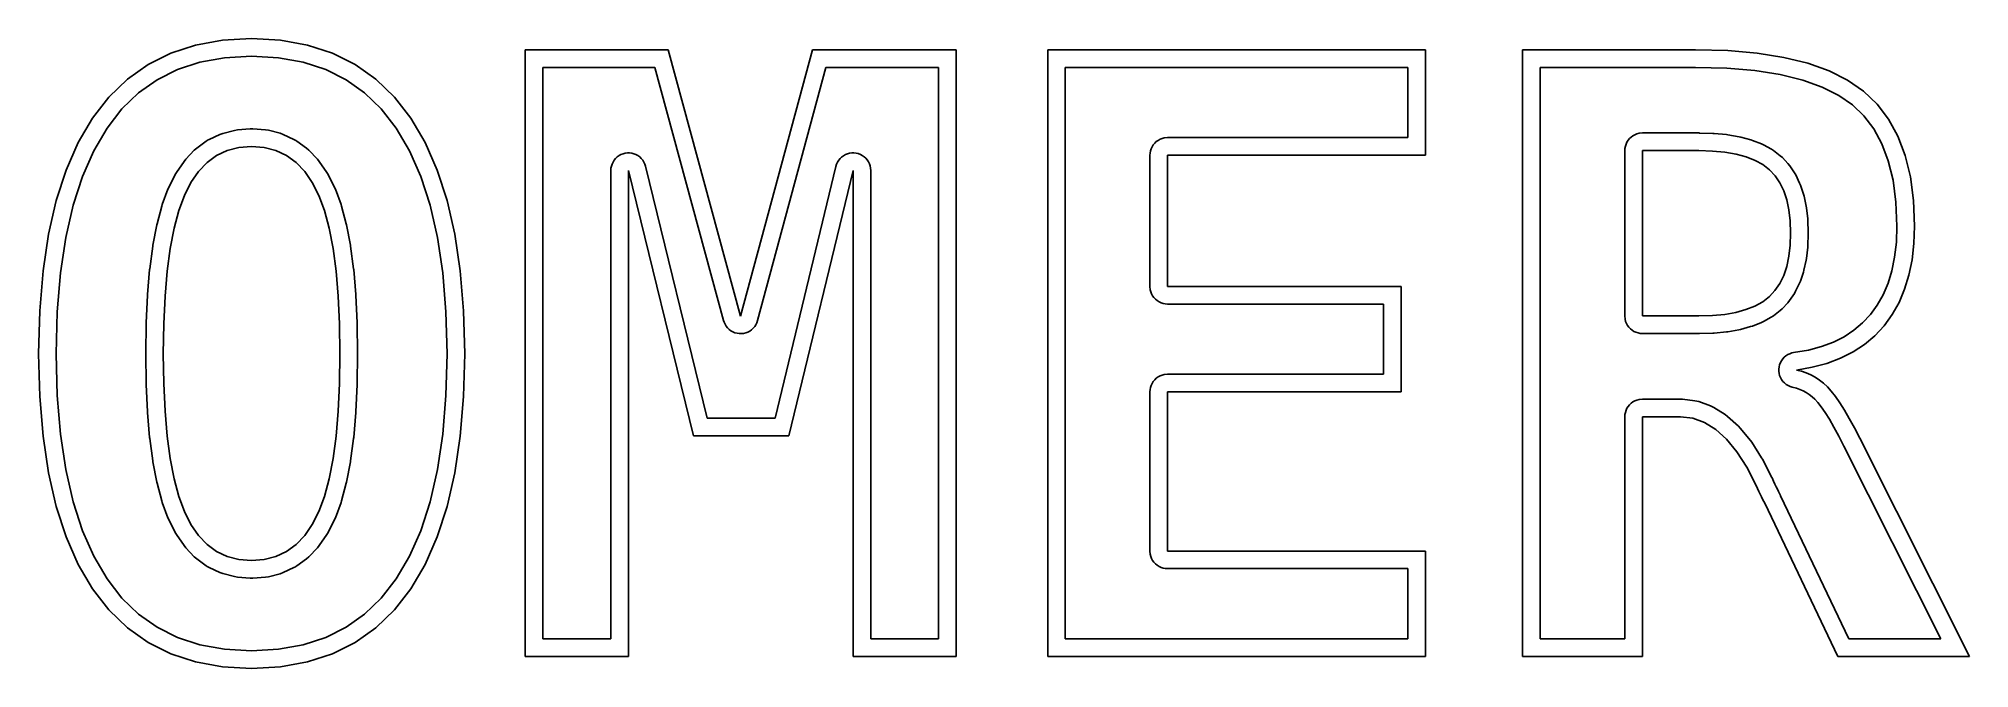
# Model space of a CAD drawing. Header units: metres. Extents: x -26.7 to 28.1, y -8.7 to 9.1.
import ezdxf

# ---------------------------------------------------------------- set-up
doc = ezdxf.new("R2010")
doc.units = ezdxf.units.M

msp = doc.modelspace()

# ---------------------------------------------------------------- linework, layer by layer
for p, q in [((-22.2495, 8.94939), (-22.9538, 8.71873)), ((-21.4857, 9.08778), (-22.2495, 8.94939)), ((-20.6624, 9.13393), (-21.4857, 9.08778)), ((-19.836, 9.08778), (-20.6624, 9.13393)), ((-19.0696, 8.94939), (-19.836, 9.08778)), ((-18.3633, 8.71873), (-19.0696, 8.94939)), ((-8.83255, 8.81841), (-12.8904, 8.81841)), ((-12.8904, 8.81841), (-12.8904, -8.39374)), ((-6.78047, 1.26445), (-8.83255, 8.81841)), ((-4.74014, 8.81841), (-6.78047, 1.26445)), ((-0.659119, 8.81841), (-4.74014, 8.81841)), ((-0.659119, -8.39374), (-0.659119, 8.81841)), ((12.6579, 8.81841), (1.9368, 8.81841)), ((1.9368, 8.81841), (1.9368, -8.39374)), ((12.6579, 5.8264), (12.6579, 8.81841)), ((20.3261, 8.81841), (15.4151, 8.81841)), ((15.4151, 8.81841), (15.4151, -8.39374)), ((21.2365, 8.7944), (20.3261, 8.81841)), ((22.0703, 8.7224), (21.2365, 8.7944)), ((-23.5986, 8.3958), (-24.1838, 7.98061)), ((-22.9538, 8.71873), (-23.5986, 8.3958)), ((-23.3405, 7.96585), (-22.7631, 8.25507)), ((-22.7631, 8.25507), (-22.1265, 8.46353)), ((-22.1265, 8.46353), (-21.427, 8.59029)), ((-21.427, 8.59029), (-20.6623, 8.63315)), ((-20.6623, 8.63315), (-19.8945, 8.59027)), ((-19.8945, 8.59027), (-19.1922, 8.46344)), ((-19.1922, 8.46344), (-18.5536, 8.25493)), ((-18.5536, 8.25493), (-17.9745, 7.96562)), ((-17.7169, 8.3958), (-18.3633, 8.71873)), ((-17.1305, 7.98061), (-17.7169, 8.3958)), ((-12.3904, -7.89374), (-12.3904, 8.31841)), ((-12.3904, 8.31841), (-9.21484, 8.31841)), ((-9.21484, 8.31841), (-7.26299, 1.13338)), ((-6.29778, 1.13408), (-4.35728, 8.31841)), ((-4.35728, 8.31841), (-1.15912, 8.31841)), ((-1.15912, 8.31841), (-1.15912, -7.89374)), ((2.4368, -7.89374), (2.4368, 8.31841)), ((2.4368, 8.31841), (12.1579, 8.31841)), ((12.1579, 8.31841), (12.1579, 6.3264)), ((15.9151, -7.89374), (15.9151, 8.31841)), ((15.9151, 8.31841), (20.3193, 8.31841)), ((20.3193, 8.31841), (21.2083, 8.29497)), ((21.2083, 8.29497), (22.0098, 8.22575)), ((22.0098, 8.22575), (22.7286, 8.11188)), ((22.8278, 8.60239), (22.0703, 8.7224)), ((23.5088, 8.43439), (22.8278, 8.60239)), ((24.1133, 8.21837), (23.5088, 8.43439)), ((-24.1838, 7.98061), (-24.7095, 7.47316)), ((-23.8637, 7.5947), (-23.3405, 7.96585)), ((-17.9745, 7.96562), (-17.4503, 7.59441)), ((-16.6041, 7.47316), (-17.1305, 7.98061)), ((22.7286, 8.11188), (23.3643, 7.95502)), ((23.3643, 7.95502), (23.9166, 7.75768)), ((23.9166, 7.75768), (24.3861, 7.52292)), ((24.6413, 7.95436), (24.1133, 8.21837)), ((25.0929, 7.64235), (24.6413, 7.95436)), ((-24.7095, 7.47316), (-25.1757, 6.87343)), ((-24.761, 6.59224), (-24.3367, 7.13812)), ((-24.3367, 7.13812), (-23.8637, 7.5947)), ((-17.4503, 7.59441), (-16.9768, 7.13795)), ((-16.9768, 7.13795), (-16.5523, 6.59221)), ((-16.1376, 6.87343), (-16.6041, 7.47316)), ((24.3861, 7.52292), (24.7763, 7.25336)), ((24.7763, 7.25336), (25.103, 6.94173)), ((25.4767, 7.27621), (25.0929, 7.64235)), ((25.8015, 6.84985), (25.4767, 7.27621)), ((-25.1757, 6.87343), (-25.5809, 6.18356)), ((-25.1351, 5.95531), (-24.761, 6.59224)), ((-16.5523, 6.59221), (-16.1782, 5.95531)), ((-15.7324, 6.18356), (-16.1376, 6.87343)), ((25.103, 6.94173), (25.3809, 6.57697)), ((25.3809, 6.57697), (25.6119, 6.15402)), ((26.0673, 6.36327), (25.8015, 6.84985)), ((-25.5809, 6.18356), (-25.9238, 5.40565)), ((-21.9448, 6.22516), (-22.2165, 6.02666)), ((-21.8918, 6.25894), (-21.9448, 6.22516)), ((-21.8632, 6.27359), (-21.8918, 6.25894)), ((-21.5628, 6.41539), (-21.8632, 6.27359)), ((-21.4745, 6.44731), (-21.5628, 6.41539)), ((-21.1453, 6.53238), (-21.4745, 6.44731)), ((-21.3494, 5.96321), (-21.0202, 6.04828)), ((-21.0597, 6.54672), (-21.1453, 6.53238)), ((-20.7019, 6.57509), (-21.0597, 6.54672)), ((-21.0202, 6.04828), (-20.6624, 6.07664)), ((-20.6232, 6.5751), (-20.7019, 6.57509)), ((-20.6624, 6.07664), (-20.3015, 6.04828)), ((-20.2623, 6.54674), (-20.6232, 6.5751)), ((-20.3015, 6.04828), (-19.9698, 5.96321)), ((-20.1773, 6.53261), (-20.2623, 6.54674)), ((-19.8456, 6.44754), (-20.1773, 6.53261)), ((-19.7576, 6.41595), (-19.8456, 6.44754)), ((-19.4551, 6.27415), (-19.7576, 6.41595)), ((-19.4, 6.24399), (-19.4551, 6.27415)), ((-19.3735, 6.226), (-19.4, 6.24399)), ((-19.1001, 6.0275), (-19.3735, 6.226)), ((-15.3895, 5.40565), (-15.7324, 6.18356)), ((4.89932, 6.06728), (4.87259, 6.01047)), ((4.93297, 6.1203), (4.89932, 6.06728)), ((4.97299, 6.16867), (4.93297, 6.1203)), ((5.01877, 6.21165), (4.97299, 6.16867)), ((5.06956, 6.24857), (5.01877, 6.21165)), ((5.12459, 6.27881), (5.06956, 6.24857)), ((5.18297, 6.30193), (5.12459, 6.27881)), ((5.24379, 6.31755), (5.18297, 6.30193)), ((5.33748, 6.3264), (5.24379, 6.31755)), ((12.1579, 6.3264), (5.33748, 6.3264)), ((18.3317, 6.0813), (18.3199, 6.01962)), ((18.3511, 6.14102), (18.3317, 6.0813)), ((18.3778, 6.19783), (18.3511, 6.14102)), ((18.4115, 6.25085), (18.3778, 6.19783)), ((18.4515, 6.29922), (18.4115, 6.25085)), ((18.4973, 6.34221), (18.4515, 6.29922)), ((18.548, 6.37912), (18.4973, 6.34221)), ((18.6031, 6.40936), (18.548, 6.37912)), ((18.6615, 6.43248), (18.6031, 6.40936)), ((18.7223, 6.4481), (18.6615, 6.43248)), ((18.816, 6.45695), (18.7223, 6.4481)), ((20.4184, 6.45695), (18.816, 6.45695)), ((20.4327, 6.45676), (20.4184, 6.45695)), ((20.8181, 6.44571), (20.4327, 6.45676)), ((20.8506, 6.44371), (20.8181, 6.44571)), ((21.203, 6.41055), (20.8506, 6.44371)), ((21.2414, 6.40543), (21.203, 6.41055)), ((21.5609, 6.35016), (21.2414, 6.40543)), ((21.606, 6.34019), (21.5609, 6.35016)), ((21.8926, 6.26282), (21.606, 6.34019)), ((21.9448, 6.24557), (21.8926, 6.26282)), ((22.1984, 6.14609), (21.9448, 6.24557)), ((22.2571, 6.11855), (22.1984, 6.14609)), ((22.4778, 5.99696), (22.2571, 6.11855)), ((25.6119, 6.15402), (25.7954, 5.66846)), ((26.274, 5.81645), (26.0673, 6.36327)), ((-25.456, 5.22734), (-25.1351, 5.95531)), ((-22.5768, 5.65085), (-22.7911, 5.3389)), ((-22.5267, 5.71249), (-22.5768, 5.65085)), ((-22.2837, 5.96773), (-22.5267, 5.71249)), ((-22.2165, 6.02666), (-22.2837, 5.96773)), ((-22.1647, 5.36768), (-21.9216, 5.62291)), ((-21.9216, 5.62291), (-21.6498, 5.82141)), ((-21.6498, 5.82141), (-21.3494, 5.96321)), ((-19.9698, 5.96321), (-19.6673, 5.82141)), ((-19.6673, 5.82141), (-19.3939, 5.62291)), ((-19.3939, 5.62291), (-19.1497, 5.36768)), ((-19.0326, 5.96855), (-19.1001, 6.0275)), ((-18.7884, 5.71332), (-19.0326, 5.96855)), ((-18.738, 5.65144), (-18.7884, 5.71332)), ((-18.523, 5.33949), (-18.738, 5.65144)), ((-16.1782, 5.95531), (-15.8573, 5.22734)), ((-10.4467, 5.51759), (-10.4584, 5.45592)), ((-10.4273, 5.57732), (-10.4467, 5.51759)), ((-10.4005, 5.63412), (-10.4273, 5.57732)), ((-10.3669, 5.68715), (-10.4005, 5.63412)), ((-10.3269, 5.73552), (-10.3669, 5.68715)), ((-10.2811, 5.7785), (-10.3269, 5.73552)), ((-10.2303, 5.81541), (-10.2811, 5.7785)), ((-10.1753, 5.84566), (-10.2303, 5.81541)), ((-10.1169, 5.86877), (-10.1753, 5.84566)), ((-10.0561, 5.8844), (-10.1169, 5.86877)), ((-9.99377, 5.89226), (-10.0561, 5.8844)), ((-9.93097, 5.89226), (-9.99377, 5.89226)), ((-9.86868, 5.8844), (-9.93097, 5.89226)), ((-9.80786, 5.86877), (-9.86868, 5.8844)), ((-9.74948, 5.84566), (-9.80786, 5.86877)), ((-9.69446, 5.81541), (-9.74948, 5.84566)), ((-9.64366, 5.7785), (-9.69446, 5.81541)), ((-9.59789, 5.73552), (-9.64366, 5.7785)), ((-9.55786, 5.68715), (-9.59789, 5.73552)), ((-9.52422, 5.63412), (-9.55786, 5.68715)), ((-9.49748, 5.57732), (-9.52422, 5.63412)), ((-9.47673, 5.51219), (-9.49748, 5.57732)), ((-7.72556, -1.63774), (-9.47673, 5.51219)), ((-4.0732, 5.5108), (-5.80225, -1.63774)), ((-4.05463, 5.57079), (-4.0732, 5.5108)), ((-4.02869, 5.62796), (-4.05463, 5.57079)), ((-3.99579, 5.68144), (-4.02869, 5.62796)), ((-3.95645, 5.73038), (-3.99579, 5.68144)), ((-3.91129, 5.774), (-3.95645, 5.73038)), ((-3.86101, 5.81161), (-3.91129, 5.774)), ((-3.80641, 5.84264), (-3.86101, 5.81161)), ((-3.74837, 5.86656), (-3.80641, 5.84264)), ((-3.68776, 5.88303), (-3.74837, 5.86656)), ((-3.6256, 5.89177), (-3.68776, 5.88303)), ((-3.56281, 5.89265), (-3.6256, 5.89177)), ((-3.5004, 5.88565), (-3.56281, 5.89265)), ((-3.43938, 5.8709), (-3.5004, 5.88565)), ((-3.38068, 5.8486), (-3.43938, 5.8709)), ((-3.32523, 5.81912), (-3.38068, 5.8486)), ((-3.27393, 5.78293), (-3.32523, 5.81912)), ((-3.22755, 5.7406), (-3.27393, 5.78293)), ((-3.18686, 5.69278), (-3.22755, 5.7406)), ((-3.15247, 5.64024), (-3.18686, 5.69278)), ((-3.12494, 5.5838), (-3.15247, 5.64024)), ((-3.10471, 5.52437), (-3.12494, 5.5838)), ((-3.09207, 5.46286), (-3.10471, 5.52437)), ((4.84142, 5.88907), (4.83748, 5.8264)), ((4.83748, 5.8264), (4.83748, 2.10544)), ((4.85318, 5.95074), (4.84142, 5.88907)), ((4.87259, 6.01047), (4.85318, 5.95074)), ((5.33748, 2.10544), (5.33748, 5.8264)), ((5.33748, 5.8264), (12.6579, 5.8264)), ((18.3199, 6.01962), (18.316, 5.95695)), ((18.316, 5.95695), (18.316, 1.26768)), ((18.816, 1.26768), (18.816, 5.95695)), ((18.816, 5.95695), (20.4184, 5.95695)), ((20.4184, 5.95695), (20.8038, 5.94591)), ((20.8038, 5.94591), (21.1562, 5.91275)), ((21.1562, 5.91275), (21.4757, 5.85748)), ((21.4757, 5.85748), (21.7622, 5.78011)), ((21.7622, 5.78011), (22.0158, 5.68062)), ((22.0158, 5.68062), (22.2365, 5.55904)), ((22.2365, 5.55904), (22.4242, 5.41534)), ((22.5404, 5.95609), (22.4778, 5.99696)), ((22.7281, 5.81239), (22.5404, 5.95609)), ((22.7886, 5.75771), (22.7281, 5.81239)), ((22.9476, 5.58842), (22.7886, 5.75771)), ((22.9971, 5.52667), (22.9476, 5.58842)), ((23.1316, 5.32823), (22.9971, 5.52667)), ((25.7954, 5.66846), (25.9295, 5.11717)), ((26.4216, 5.2094), (26.274, 5.81645)), ((-25.9238, 5.40565), (-26.2044, 4.53972)), ((-25.7219, 4.40663), (-25.456, 5.22734)), ((-22.8256, 5.28061), (-23.0112, 4.91194)), ((-22.7911, 5.3389), (-22.8256, 5.28061)), ((-22.5647, 4.68706), (-22.379, 5.05573)), ((-22.379, 5.05573), (-22.1647, 5.36768)), ((-19.1497, 5.36768), (-18.9347, 5.05573)), ((-18.9347, 5.05573), (-18.7489, 4.68706)), ((-18.4882, 5.28079), (-18.523, 5.33949)), ((-18.3024, 4.91212), (-18.4882, 5.28079)), ((-15.8573, 5.22734), (-15.5914, 4.40666)), ((-15.109, 4.53972), (-15.3895, 5.40565)), ((-10.4584, 5.45592), (-10.4624, 5.39325)), ((-10.4624, 5.39325), (-10.4624, -7.89374)), ((-9.96237, 5.39325), (-8.11787, -2.13774)), ((-9.96237, -8.39374), (-9.96237, 5.39325)), ((-5.40875, -2.13774), (-3.5872, 5.39325)), ((-3.5872, 5.39325), (-3.5872, -8.39374)), ((-3.0872, 5.39325), (-3.09207, 5.46286)), ((-3.0872, -7.89374), (-3.0872, 5.39325)), ((22.4242, 5.41534), (22.5833, 5.24606)), ((22.5833, 5.24606), (22.7178, 5.04762)), ((22.7178, 5.04762), (22.8279, 4.82004)), ((23.1679, 5.26538), (23.1316, 5.32823)), ((23.278, 5.0378), (23.1679, 5.26538)), ((23.3022, 4.97824), (23.278, 5.0378)), ((23.3879, 4.7215), (23.3022, 4.97824)), ((25.9295, 5.11717), (26.0116, 4.49898)), ((26.5102, 4.54213), (26.4216, 5.2094)), ((-26.2044, 4.53972), (-26.4226, 3.58575)), ((-25.9309, 3.49284), (-25.7219, 4.40663)), ((-23.2066, 4.38464), (-23.3412, 3.88281)), ((-23.1929, 4.4279), (-23.2066, 4.38464)), ((-23.0339, 4.85982), (-23.1929, 4.4279)), ((-23.0112, 4.91194), (-23.0339, 4.85982)), ((-22.7237, 4.25514), (-22.5647, 4.68706)), ((-18.7489, 4.68706), (-18.5898, 4.25514)), ((-18.2797, 4.85986), (-18.3024, 4.91212)), ((-18.1206, 4.42795), (-18.2797, 4.85986)), ((-18.1069, 4.38469), (-18.1206, 4.42795)), ((-17.9722, 3.88286), (-18.1069, 4.38469)), ((-15.5914, 4.40666), (-15.3824, 3.49277)), ((-14.8907, 3.58575), (-15.109, 4.53972)), ((22.8279, 4.82004), (22.9135, 4.56329)), ((22.9135, 4.56329), (22.9747, 4.27739)), ((23.4025, 4.66788), (23.3879, 4.7215)), ((23.4636, 4.38197), (23.4025, 4.66788)), ((26.0116, 4.49898), (26.0394, 3.81345)), ((26.5397, 3.81462), (26.5102, 4.54213)), ((-23.3492, 3.84787), (-23.4594, 3.27614)), ((-23.3412, 3.88281), (-23.3492, 3.84787)), ((-22.8583, 3.75331), (-22.7237, 4.25514)), ((-18.5898, 4.25514), (-18.4552, 3.75331)), ((-17.9642, 3.84789), (-17.9722, 3.88286)), ((-17.8541, 3.27615), (-17.9642, 3.84789)), ((22.9747, 4.27739), (23.0114, 3.96233)), ((23.0114, 3.96233), (23.0236, 3.6181)), ((23.4713, 4.33524), (23.4636, 4.38197)), ((23.508, 4.02017), (23.4713, 4.33524)), ((23.5111, 3.98009), (23.508, 4.02017)), ((23.5233, 3.63586), (23.5111, 3.98009)), ((-26.4226, 3.58575), (-26.5785, 2.54376)), ((-26.0815, 2.48611), (-25.9309, 3.49284)), ((-22.9684, 3.18158), (-22.8583, 3.75331)), ((-18.4552, 3.75331), (-18.345, 3.18158)), ((-15.3824, 3.49277), (-15.2318, 2.48615)), ((-14.7349, 2.54376), (-14.8907, 3.58575)), ((23.0236, 3.6181), (23.0113, 3.27376)), ((23.511, 3.25584), (23.5233, 3.60019)), ((23.5233, 3.60019), (23.5233, 3.63586)), ((26.0231, 3.35956), (25.9749, 2.9377)), ((26.0394, 3.81345), (26.0231, 3.35956)), ((26.4692, 2.85927), (26.5221, 3.32211)), ((26.5221, 3.32211), (26.5397, 3.81462)), ((-23.464, 3.24773), (-23.5496, 2.60611)), ((-23.4594, 3.27614), (-23.464, 3.24773)), ((-23.054, 2.53996), (-22.9684, 3.18158)), ((-18.345, 3.18158), (-18.2594, 2.53996)), ((-17.8494, 3.24774), (-17.8541, 3.27615)), ((-17.7638, 2.60612), (-17.8494, 3.24774)), ((22.9742, 2.95833), (22.9125, 2.67183)), ((23.0113, 3.27376), (22.9742, 2.95833)), ((23.4012, 2.56648), (23.463, 2.85298)), ((23.463, 2.85298), (23.4708, 2.89998)), ((23.4708, 2.89998), (23.5079, 3.21541)), ((23.5079, 3.21541), (23.511, 3.25584)), ((25.9749, 2.9377), (25.8958, 2.54939)), ((26.3809, 2.42606), (26.4692, 2.85927)), ((-26.5785, 2.54376), (-26.672, 1.41373)), ((-26.1725, 1.3867), (-26.0815, 2.48611)), ((-23.5522, 2.58278), (-23.6133, 1.87125)), ((-23.5496, 2.60611), (-23.5522, 2.58278)), ((-23.1152, 1.82843), (-23.054, 2.53996)), ((-18.2594, 2.53996), (-18.1982, 1.82843)), ((-17.7612, 2.58279), (-17.7638, 2.60612)), ((-17.7, 1.87126), (-17.7612, 2.58279)), ((-15.2318, 2.48615), (-15.1408, 1.3867)), ((-14.6414, 1.41373), (-14.7349, 2.54376)), ((22.826, 2.41423), (22.7149, 2.18555)), ((22.9125, 2.67183), (22.826, 2.41423)), ((23.1646, 1.96696), (23.2757, 2.19565)), ((23.2757, 2.19565), (23.3, 2.25514)), ((23.3, 2.25514), (23.3865, 2.51274)), ((23.3865, 2.51274), (23.4012, 2.56648)), ((25.787, 2.19389), (25.6493, 1.86972)), ((25.8958, 2.54939), (25.787, 2.19389)), ((26.2574, 2.02251), (26.3809, 2.42606)), ((-23.6146, 1.85188), (-23.6513, 1.07045)), ((-23.6133, 1.87125), (-23.6146, 1.85188)), ((-23.1519, 1.047), (-23.1152, 1.82843)), ((-18.1982, 1.82843), (-18.1615, 1.047)), ((-17.6988, 1.8519), (-17.7, 1.87126)), ((-17.662, 1.07047), (-17.6988, 1.8519)), ((4.83748, 2.10544), (4.84633, 2.01175)), ((4.84633, 2.01175), (4.86195, 1.95093)), ((4.86195, 1.95093), (4.88507, 1.89255)), ((4.88507, 1.89255), (4.91531, 1.83752)), ((4.91531, 1.83752), (4.95222, 1.78673)), ((4.95222, 1.78673), (4.99521, 1.74095)), ((4.99521, 1.74095), (5.04358, 1.70093)), ((5.04358, 1.70093), (5.0966, 1.66728)), ((5.0966, 1.66728), (5.15341, 1.64055)), ((11.9661, 2.10544), (5.33748, 2.10544)), ((11.9661, -0.886536), (11.9661, 2.10544)), ((22.2294, 1.66972), (22.0081, 1.54688)), ((22.4184, 1.81491), (22.2294, 1.66972)), ((22.579, 1.98576), (22.4184, 1.81491)), ((22.7149, 2.18555), (22.579, 1.98576)), ((22.9434, 1.64336), (22.9924, 1.70459)), ((22.9924, 1.70459), (23.1283, 1.90437)), ((23.1283, 1.90437), (23.1646, 1.96696)), ((25.6493, 1.86972), (25.4833, 1.57532)), ((25.9045, 1.30434), (26.0986, 1.64859)), ((26.0986, 1.64859), (26.2574, 2.02251)), ((-26.672, 1.41373), (-26.7032, 0.195663)), ((-26.203, 0.195694), (-26.1725, 1.3867)), ((-15.1408, 1.3867), (-15.1104, 0.195694)), ((-14.6102, 0.195663), (-14.6414, 1.41373)), ((-7.26299, 1.13338), (-7.24762, 1.0862)), ((-6.31792, 1.0746), (-6.29778, 1.13408)), ((5.15341, 1.64055), (5.21313, 1.62114)), ((5.21313, 1.62114), (5.27481, 1.60938)), ((5.27481, 1.60938), (5.33748, 1.60544)), ((5.33748, 1.60544), (11.4661, 1.60544)), ((11.4661, 1.60544), (11.4661, -0.386536)), ((18.316, 1.26768), (18.3248, 1.174)), ((18.3248, 1.174), (18.3404, 1.11317)), ((18.3404, 1.11317), (18.3636, 1.05479)), ((20.4184, 1.26768), (18.816, 1.26768)), ((20.8008, 1.27885), (20.4184, 1.26768)), ((21.151, 1.31235), (20.8008, 1.27885)), ((21.4689, 1.36819), (21.151, 1.31235)), ((21.7547, 1.44637), (21.4689, 1.36819)), ((22.0081, 1.54688), (21.7547, 1.44637)), ((22.1924, 1.08208), (22.2509, 1.10974)), ((22.2509, 1.10974), (22.4721, 1.23259)), ((22.4721, 1.23259), (22.534, 1.27318)), ((22.534, 1.27318), (22.723, 1.41837)), ((22.723, 1.41837), (22.7828, 1.4725)), ((22.7828, 1.4725), (22.9434, 1.64336)), ((25.2887, 1.30836), (25.0668, 1.06955)), ((25.4833, 1.57532), (25.2887, 1.30836)), ((25.6751, 0.989731), (25.9045, 1.30434)), ((-23.6518, 1.05418), (-23.664, 0.20285)), ((-23.6513, 1.07045), (-23.6518, 1.05418)), ((-23.1641, 0.195663), (-23.1519, 1.047)), ((-18.1615, 1.047), (-18.1493, 0.195663)), ((-17.6615, 1.05418), (-17.662, 1.07047)), ((-17.6493, 0.20285), (-17.6615, 1.05418)), ((-7.24762, 1.0862), (-7.2216, 1.02905)), ((-7.2216, 1.02905), (-7.18861, 0.975632)), ((-7.18861, 0.975632), (-7.1492, 0.926758)), ((-7.1492, 0.926758), (-7.10397, 0.883194)), ((-7.10397, 0.883194), (-7.05363, 0.845657)), ((-7.05363, 0.845657), (-6.99899, 0.814728)), ((-6.99899, 0.814728), (-6.9409, 0.790894)), ((-6.9409, 0.790894), (-6.88028, 0.774521)), ((-6.88028, 0.774521), (-6.81808, 0.765869)), ((-6.81808, 0.765869), (-6.75531, 0.765091)), ((-6.75531, 0.765091), (-6.69292, 0.772171)), ((-6.69292, 0.772171), (-6.63191, 0.787033)), ((-6.63191, 0.787033), (-6.57324, 0.809418)), ((-6.57324, 0.809418), (-6.51785, 0.838974)), ((-6.51785, 0.838974), (-6.4666, 0.875244)), ((-6.4666, 0.875244), (-6.42029, 0.917648)), ((-6.42029, 0.917648), (-6.37967, 0.96553)), ((-6.37967, 0.96553), (-6.34535, 1.01813)), ((-6.34535, 1.01813), (-6.31792, 1.0746)), ((18.3636, 1.05479), (18.3938, 0.999771)), ((18.3938, 0.999771), (18.4307, 0.948975)), ((18.4307, 0.948975), (18.4737, 0.903198)), ((18.4737, 0.903198), (18.5221, 0.863174)), ((18.5221, 0.863174), (18.5751, 0.829529)), ((18.5751, 0.829529), (18.6319, 0.802795)), ((18.6319, 0.802795), (18.6916, 0.783386)), ((18.6916, 0.783386), (18.7533, 0.771622)), ((18.7533, 0.771622), (18.816, 0.767685)), ((18.816, 0.767685), (20.4184, 0.767685)), ((20.4184, 0.767685), (20.433, 0.767899)), ((20.433, 0.767899), (20.8154, 0.779068)), ((20.8154, 0.779068), (20.8484, 0.781128)), ((20.8484, 0.781128), (21.1986, 0.814621)), ((21.1986, 0.814621), (21.2375, 0.819885)), ((21.2375, 0.819885), (21.5554, 0.875732)), ((21.5554, 0.875732), (21.6009, 0.885925)), ((21.6009, 0.885925), (21.8866, 0.964096)), ((21.8866, 0.964096), (21.9389, 0.981567)), ((21.9389, 0.981567), (22.1924, 1.08208)), ((24.5434, 0.678528), (24.2374, 0.524109)), ((24.819, 0.860062), (24.5434, 0.678528)), ((25.0668, 1.06955), (24.819, 0.860062)), ((25.119, 0.458954), (25.4126, 0.707169)), ((25.4126, 0.707169), (25.6751, 0.989731)), ((-26.7032, 0.195663), (-26.672, -1.01932)), ((-26.1725, -0.992111), (-26.203, 0.195694)), ((-23.664, 0.20285), (-23.664, 0.188446)), ((-23.664, 0.188446), (-23.6518, -0.659805)), ((-23.1519, -0.652588), (-23.1641, 0.195663)), ((-18.1493, 0.195663), (-18.1615, -0.652588)), ((-17.6615, -0.659805), (-17.6493, 0.188446)), ((-17.6493, 0.188446), (-17.6493, 0.20285)), ((-15.1104, 0.195694), (-15.1408, -0.992111)), ((-14.6414, -1.01932), (-14.6102, 0.195663)), ((22.7971, 0.048462), (22.7607, -0.002655)), ((22.8397, 0.094604), (22.7971, 0.048462)), ((22.8877, 0.13504), (22.8397, 0.094604)), ((22.9405, 0.169144), (22.8877, 0.13504)), ((22.997, 0.196381), (22.9405, 0.169144)), ((23.0566, 0.216293), (22.997, 0.196381)), ((23.1012, 0.226013), (23.0566, 0.216293)), ((23.5278, 0.298691), (23.1012, 0.226013)), ((23.8996, 0.397324), (23.5278, 0.298691)), ((24.2374, 0.524109), (23.8996, 0.397324)), ((24.0518, -0.07959), (24.4386, 0.065567)), ((24.4386, 0.065567), (24.7943, 0.245087)), ((24.7943, 0.245087), (25.119, 0.458954)), ((4.97299, -0.544266), (4.93297, -0.592636)), ((5.01877, -0.501282), (4.97299, -0.544266)), ((5.06956, -0.464371), (5.01877, -0.501282)), ((5.12459, -0.434128), (5.06956, -0.464371)), ((5.18297, -0.411011), (5.12459, -0.434128)), ((5.24379, -0.395386), (5.18297, -0.411011)), ((5.33748, -0.386536), (5.24379, -0.395386)), ((11.4661, -0.386536), (5.33748, -0.386536)), ((22.6932, -0.177475), (22.6859, -0.239838)), ((22.6859, -0.239838), (22.6864, -0.302628)), ((22.6864, -0.302628), (22.6948, -0.364853)), ((22.7083, -0.116531), (22.6932, -0.177475)), ((22.6948, -0.364853), (22.711, -0.425537)), ((22.7309, -0.057938), (22.7083, -0.116531)), ((22.711, -0.425537), (22.7346, -0.483704)), ((22.7607, -0.002655), (22.7309, -0.057938)), ((22.7346, -0.483704), (22.7653, -0.538467)), ((22.7653, -0.538467), (22.8027, -0.588943)), ((23.1851, -0.266891), (23.634, -0.190414)), ((23.3274, -0.302094), (23.1851, -0.266891)), ((23.4642, -0.348373), (23.3274, -0.302094)), ((23.5956, -0.405701), (23.4642, -0.348373)), ((23.7215, -0.474091), (23.5956, -0.405701)), ((23.634, -0.190414), (24.0518, -0.07959)), ((23.8421, -0.553528), (23.7215, -0.474091)), ((-26.672, -1.01932), (-26.5785, -2.14676)), ((-26.0815, -2.08902), (-26.1725, -0.992111)), ((-23.6518, -0.659805), (-23.6513, -0.676117)), ((-23.6513, -0.676117), (-23.6146, -1.45497)), ((-23.1152, -1.43144), (-23.1519, -0.652588)), ((-18.1615, -0.652588), (-18.1982, -1.43144)), ((-17.6988, -1.45499), (-17.662, -0.676132)), ((-17.662, -0.676132), (-17.6615, -0.659805)), ((-15.1408, -0.992111), (-15.2318, -2.08902)), ((-14.7349, -2.14676), (-14.6414, -1.01932)), ((4.84142, -0.823868), (4.83748, -0.886536)), ((4.83748, -0.886536), (4.83748, -5.40175)), ((4.85318, -0.762192), (4.84142, -0.823868)), ((4.87259, -0.702469), (4.85318, -0.762192)), ((4.89932, -0.64566), (4.87259, -0.702469)), ((4.93297, -0.592636), (4.89932, -0.64566)), ((5.33748, -5.40175), (5.33748, -0.886536)), ((5.33748, -0.886536), (11.9661, -0.886536)), ((18.816, -1.09373), (18.7223, -1.10258)), ((19.8996, -1.09373), (18.816, -1.09373)), ((19.9567, -1.097), (19.8996, -1.09373)), ((22.8027, -0.588943), (22.846, -0.634338)), ((22.846, -0.634338), (22.8948, -0.673935)), ((22.8948, -0.673935), (22.9481, -0.707123)), ((22.9481, -0.707123), (23.0051, -0.733368)), ((23.0051, -0.733368), (23.065, -0.752243)), ((23.065, -0.752243), (23.187, -0.782425)), ((23.187, -0.782425), (23.2837, -0.815155)), ((23.2837, -0.815155), (23.376, -0.855423)), ((23.376, -0.855423), (23.4642, -0.90332)), ((23.4642, -0.90332), (23.5494, -0.959473)), ((23.5494, -0.959473), (23.6324, -1.02473)), ((23.6324, -1.02473), (23.7114, -1.09785)), ((23.9572, -0.644043), (23.8421, -0.553528)), ((24.0669, -0.745605), (23.9572, -0.644043)), ((24.1774, -0.867188), (24.0669, -0.745605)), ((24.2947, -1.01772), (24.1774, -0.867188)), ((24.4188, -1.19717), (24.2947, -1.01772)), ((-23.6146, -1.45497), (-23.6133, -1.47438)), ((-23.6133, -1.47438), (-23.5522, -2.18379)), ((-23.054, -2.14085), (-23.1152, -1.43144)), ((-18.1982, -1.43144), (-18.2594, -2.14085)), ((-17.7612, -2.18381), (-17.7001, -1.4744)), ((-17.7001, -1.4744), (-17.6988, -1.45499)), ((-5.80225, -1.63774), (-7.72556, -1.63774)), ((18.3199, -1.53107), (18.316, -1.59373)), ((18.316, -1.59373), (18.316, -7.89374)), ((18.3317, -1.46939), (18.3199, -1.53107)), ((18.3511, -1.40967), (18.3317, -1.46939)), ((18.3778, -1.35286), (18.3511, -1.40967)), ((18.4115, -1.29984), (18.3778, -1.35286)), ((18.4515, -1.25146), (18.4115, -1.29984)), ((18.4973, -1.20848), (18.4515, -1.25146)), ((18.548, -1.17157), (18.4973, -1.20848)), ((18.6031, -1.14133), (18.548, -1.17157)), ((18.6615, -1.11821), (18.6031, -1.14133)), ((18.7223, -1.10258), (18.6615, -1.11821)), ((18.816, -1.59373), (19.8996, -1.59373)), ((18.816, -8.39374), (18.816, -1.59373)), ((19.8996, -1.59373), (20.2454, -1.6335)), ((20.3025, -1.13676), (19.9567, -1.097)), ((20.2454, -1.6335), (20.5781, -1.75275)), ((20.3643, -1.14784), (20.3025, -1.13676)), ((20.4141, -1.16283), (20.3643, -1.14784)), ((20.7468, -1.28207), (20.4141, -1.16283)), ((20.8044, -1.30693), (20.7468, -1.28207)), ((20.8422, -1.3282), (20.8044, -1.30693)), ((21.1617, -1.52696), (20.8422, -1.3282)), ((21.2338, -1.58142), (21.1617, -1.52696)), ((21.5401, -1.8597), (21.2338, -1.58142)), ((23.7114, -1.09785), (23.7946, -1.18936)), ((23.7946, -1.18936), (23.8915, -1.3138)), ((23.8915, -1.3138), (24.0012, -1.47237)), ((24.0012, -1.47237), (24.1217, -1.66422)), ((24.5497, -1.40559), (24.4188, -1.19717)), ((24.6874, -1.64297), (24.5497, -1.40559)), ((24.832, -1.90929), (24.6874, -1.64297)), ((-26.5785, -2.14676), (-26.4226, -3.18663)), ((-25.9309, -3.09367), (-26.0815, -2.08902)), ((-23.5522, -2.18379), (-23.5496, -2.20717)), ((-22.9684, -2.78087), (-23.054, -2.14085)), ((-18.2594, -2.14085), (-18.345, -2.78087)), ((-17.7638, -2.20718), (-17.7612, -2.18381)), ((-15.2318, -2.08902), (-15.3824, -3.09363)), ((-14.8907, -3.18663), (-14.7349, -2.14676)), ((-8.11787, -2.13774), (-5.40875, -2.13774)), ((20.5781, -1.75275), (20.8976, -1.95151)), ((20.8976, -1.95151), (21.2039, -2.22978)), ((21.5906, -1.9129), (21.5401, -1.8597)), ((21.8838, -2.27068), (21.5906, -1.9129)), ((24.1217, -1.66422), (24.2514, -1.88773)), ((24.2514, -1.88773), (24.3899, -2.14288)), ((24.3899, -2.14288), (24.5374, -2.43057)), ((24.9834, -2.20456), (24.832, -1.90929)), ((-23.5496, -2.20717), (-23.464, -2.84718)), ((-17.8495, -2.8472), (-17.7638, -2.20718)), ((21.2039, -2.22978), (21.497, -2.58755)), ((21.497, -2.58755), (21.777, -3.02483)), ((21.9181, -2.31795), (21.8838, -2.27068)), ((22.1981, -2.75522), (21.9181, -2.31795)), ((24.5374, -2.43057), (27.285, -7.89374)), ((28.0961, -8.39374), (24.9834, -2.20456)), ((-26.4226, -3.18663), (-26.2044, -4.13895)), ((-25.722, -4.0056), (-25.9309, -3.09367)), ((-23.464, -2.84718), (-23.4593, -2.87561)), ((-23.4593, -2.87561), (-23.3492, -3.44618)), ((-22.8583, -3.35144), (-22.9684, -2.78087)), ((-18.345, -2.78087), (-18.4552, -3.35144)), ((-17.9642, -3.4462), (-17.8541, -2.87563)), ((-17.8541, -2.87563), (-17.8495, -2.8472)), ((-15.3824, -3.09363), (-15.5914, -4.00563)), ((-15.109, -4.13895), (-14.8907, -3.18663)), ((21.777, -3.02483), (22.0438, -3.5416)), ((22.2213, -2.79546), (22.1981, -2.75522)), ((22.4881, -3.31223), (22.2213, -2.79546)), ((-23.3492, -3.44618), (-23.3412, -3.48111)), ((-23.3412, -3.48111), (-23.2066, -3.98227)), ((-22.7237, -3.8526), (-22.8583, -3.35144)), ((-18.4552, -3.35144), (-18.5898, -3.8526)), ((-18.1069, -3.9823), (-17.9723, -3.48114)), ((-17.9723, -3.48114), (-17.9642, -3.4462)), ((22.0438, -3.5416), (22.0854, -3.63097)), ((22.0854, -3.63097), (22.1247, -3.71469)), ((22.1247, -3.71469), (22.1617, -3.79279)), ((22.1617, -3.79279), (22.1962, -3.86523)), ((22.4969, -3.33035), (22.4881, -3.31223)), ((22.538, -3.41849), (22.4969, -3.33035)), ((22.5767, -3.50089), (22.538, -3.41849)), ((22.6129, -3.57742), (22.5767, -3.50089)), ((22.6475, -3.64987), (22.6129, -3.57742)), ((22.6788, -3.71478), (22.6475, -3.64987)), ((22.7063, -3.77116), (22.6788, -3.71478)), ((22.7338, -3.82668), (22.7063, -3.77116)), ((22.737, -3.83322), (22.7338, -3.82668)), ((24.6763, -7.89374), (22.737, -3.83322)), ((-26.2044, -4.13895), (-25.9238, -5.00371)), ((-25.4561, -4.8252), (-25.722, -4.0056)), ((-23.2066, -3.98227), (-23.1929, -4.02542)), ((-23.1929, -4.02542), (-23.0338, -4.45715)), ((-22.5647, -4.28433), (-22.7237, -3.8526)), ((-22.379, -4.65295), (-22.5647, -4.28433)), ((-18.7489, -4.28433), (-18.9347, -4.65295)), ((-18.5898, -3.8526), (-18.7489, -4.28433)), ((-18.2797, -4.4572), (-18.1206, -4.02547)), ((-18.1206, -4.02547), (-18.1069, -3.9823)), ((-15.5914, -4.00563), (-15.8573, -4.8252)), ((-15.3895, -5.00371), (-15.109, -4.13895)), ((22.1962, -3.86523), (22.2285, -3.93204)), ((22.2285, -3.93204), (22.2583, -3.99319)), ((22.2583, -3.99319), (22.2858, -4.04871)), ((22.2858, -4.04871), (24.361, -8.39374)), ((-25.1351, -5.55264), (-25.4561, -4.8252)), ((-23.0338, -4.45715), (-23.0112, -4.50925)), ((-23.0112, -4.50925), (-22.8256, -4.87787)), ((-22.8256, -4.87787), (-22.7911, -4.93614)), ((-22.1647, -4.96486), (-22.379, -4.65295)), ((-18.9347, -4.65295), (-19.1497, -4.96486)), ((-18.523, -4.93675), (-18.4882, -4.87804)), ((-18.4882, -4.87804), (-18.3024, -4.50941)), ((-18.3024, -4.50941), (-18.2797, -4.4572)), ((-15.8573, -4.8252), (-16.1782, -5.55264)), ((-25.9238, -5.00371), (-25.5809, -5.7809)), ((-22.7911, -4.93614), (-22.5767, -5.24805)), ((-22.5767, -5.24805), (-22.5267, -5.30971)), ((-22.5267, -5.30971), (-22.2836, -5.56491)), ((-21.9216, -5.22006), (-22.1647, -4.96486)), ((-21.6498, -5.41855), (-21.9216, -5.22006)), ((-21.3494, -5.56032), (-21.6498, -5.41855)), ((-19.6673, -5.41855), (-19.9698, -5.56032)), ((-19.3939, -5.22006), (-19.6673, -5.41855)), ((-19.1497, -4.96486), (-19.3939, -5.22006)), ((-19.0326, -5.56573), (-18.7885, -5.31053)), ((-18.7885, -5.31053), (-18.7381, -5.24866)), ((-18.7381, -5.24866), (-18.523, -4.93675)), ((-15.7324, -5.7809), (-15.3895, -5.00371)), ((4.83748, -5.40175), (4.84633, -5.49544)), ((12.6579, -5.40175), (5.33748, -5.40175)), ((12.6579, -8.39374), (12.6579, -5.40175)), ((-25.5809, -5.7809), (-25.1757, -6.47054)), ((-24.7611, -6.18919), (-25.1351, -5.55264)), ((-22.2836, -5.56491), (-22.2165, -5.62383)), ((-22.2165, -5.62383), (-21.9448, -5.82231)), ((-21.9448, -5.82231), (-21.9182, -5.84044)), ((-21.9182, -5.84044), (-21.8632, -5.87074)), ((-21.8632, -5.87074), (-21.5627, -6.01251)), ((-21.5627, -6.01251), (-21.4745, -6.04442)), ((-21.0202, -5.64539), (-21.3494, -5.56032)), ((-20.6624, -5.67374), (-21.0202, -5.64539)), ((-20.3015, -5.64539), (-20.6624, -5.67374)), ((-19.9698, -5.56032), (-20.3015, -5.64539)), ((-19.8456, -6.04465), (-19.7576, -6.01308)), ((-19.7576, -6.01308), (-19.4551, -5.87131)), ((-19.4551, -5.87131), (-19.4265, -5.85677)), ((-19.4265, -5.85677), (-19.3735, -5.82315)), ((-19.3735, -5.82315), (-19.1001, -5.62466)), ((-19.1001, -5.62466), (-19.0326, -5.56573)), ((-16.1782, -5.55264), (-16.5522, -6.18918)), ((-16.1376, -6.47054), (-15.7324, -5.7809)), ((4.84633, -5.49544), (4.86195, -5.55626)), ((4.86195, -5.55626), (4.88507, -5.61464)), ((4.88507, -5.61464), (4.91531, -5.66966)), ((4.91531, -5.66966), (4.95222, -5.72046)), ((4.95222, -5.72046), (4.99521, -5.76624)), ((4.99521, -5.76624), (5.04358, -5.80626)), ((5.04358, -5.80626), (5.0966, -5.8399)), ((5.0966, -5.8399), (5.15341, -5.86664)), ((5.15341, -5.86664), (5.21313, -5.88605)), ((5.21313, -5.88605), (5.27481, -5.89781)), ((5.27481, -5.89781), (5.33748, -5.90175)), ((5.33748, -5.90175), (12.1579, -5.90175)), ((12.1579, -5.90175), (12.1579, -7.89374)), ((-25.1757, -6.47054), (-24.7095, -7.07025)), ((-24.3366, -6.73526), (-24.7611, -6.18919)), ((-21.4745, -6.04442), (-21.1453, -6.12949)), ((-21.1453, -6.12949), (-21.0597, -6.14383)), ((-21.0597, -6.14383), (-20.7019, -6.17218)), ((-20.7019, -6.17218), (-20.6232, -6.1722)), ((-20.6232, -6.1722), (-20.2623, -6.14384)), ((-20.2623, -6.14384), (-20.1773, -6.12971)), ((-20.1773, -6.12971), (-19.8456, -6.04465)), ((-16.5522, -6.18918), (-16.9768, -6.73509)), ((-16.6041, -7.07025), (-16.1376, -6.47054)), ((-24.7095, -7.07025), (-24.1838, -7.57771)), ((-23.8637, -7.1918), (-24.3366, -6.73526)), ((-16.9768, -6.73509), (-17.4503, -7.19151)), ((-17.1305, -7.57771), (-16.6041, -7.07025)), ((-24.1838, -7.57771), (-23.5986, -7.9929)), ((-23.3405, -7.56293), (-23.8637, -7.1918)), ((-22.763, -7.8522), (-23.3405, -7.56293)), ((-17.9745, -7.5627), (-18.5537, -7.85202)), ((-17.4503, -7.19151), (-17.9745, -7.5627)), ((-17.7169, -7.9929), (-17.1305, -7.57771)), ((-23.5986, -7.9929), (-22.9538, -8.31583)), ((-22.1266, -8.06062), (-22.763, -7.8522)), ((-21.427, -8.18739), (-22.1266, -8.06062)), ((-20.6623, -8.23024), (-21.427, -8.18739)), ((-19.8945, -8.18738), (-20.6623, -8.23024)), ((-19.1923, -8.06056), (-19.8945, -8.18738)), ((-18.5537, -7.85202), (-19.1923, -8.06056)), ((-18.3633, -8.31583), (-17.7169, -7.9929)), ((-10.4624, -7.89374), (-12.3904, -7.89374)), ((-1.15912, -7.89374), (-3.0872, -7.89374)), ((12.1579, -7.89374), (2.4368, -7.89374)), ((18.316, -7.89374), (15.9151, -7.89374)), ((27.285, -7.89374), (24.6763, -7.89374)), ((-22.9538, -8.31583), (-22.2495, -8.54649)), ((-22.2495, -8.54649), (-21.4857, -8.68489)), ((-21.4857, -8.68489), (-20.6624, -8.73102)), ((-20.6624, -8.73102), (-19.836, -8.68489)), ((-19.836, -8.68489), (-19.0696, -8.54649)), ((-19.0696, -8.54649), (-18.3633, -8.31583)), ((-12.8904, -8.39374), (-9.96237, -8.39374)), ((-3.5872, -8.39374), (-0.659119, -8.39374)), ((1.9368, -8.39374), (12.6579, -8.39374)), ((15.4151, -8.39374), (18.816, -8.39374)), ((24.361, -8.39374), (28.0961, -8.39374))]:
    msp.add_line(p, q)

doc.saveas('drawing.dxf')
